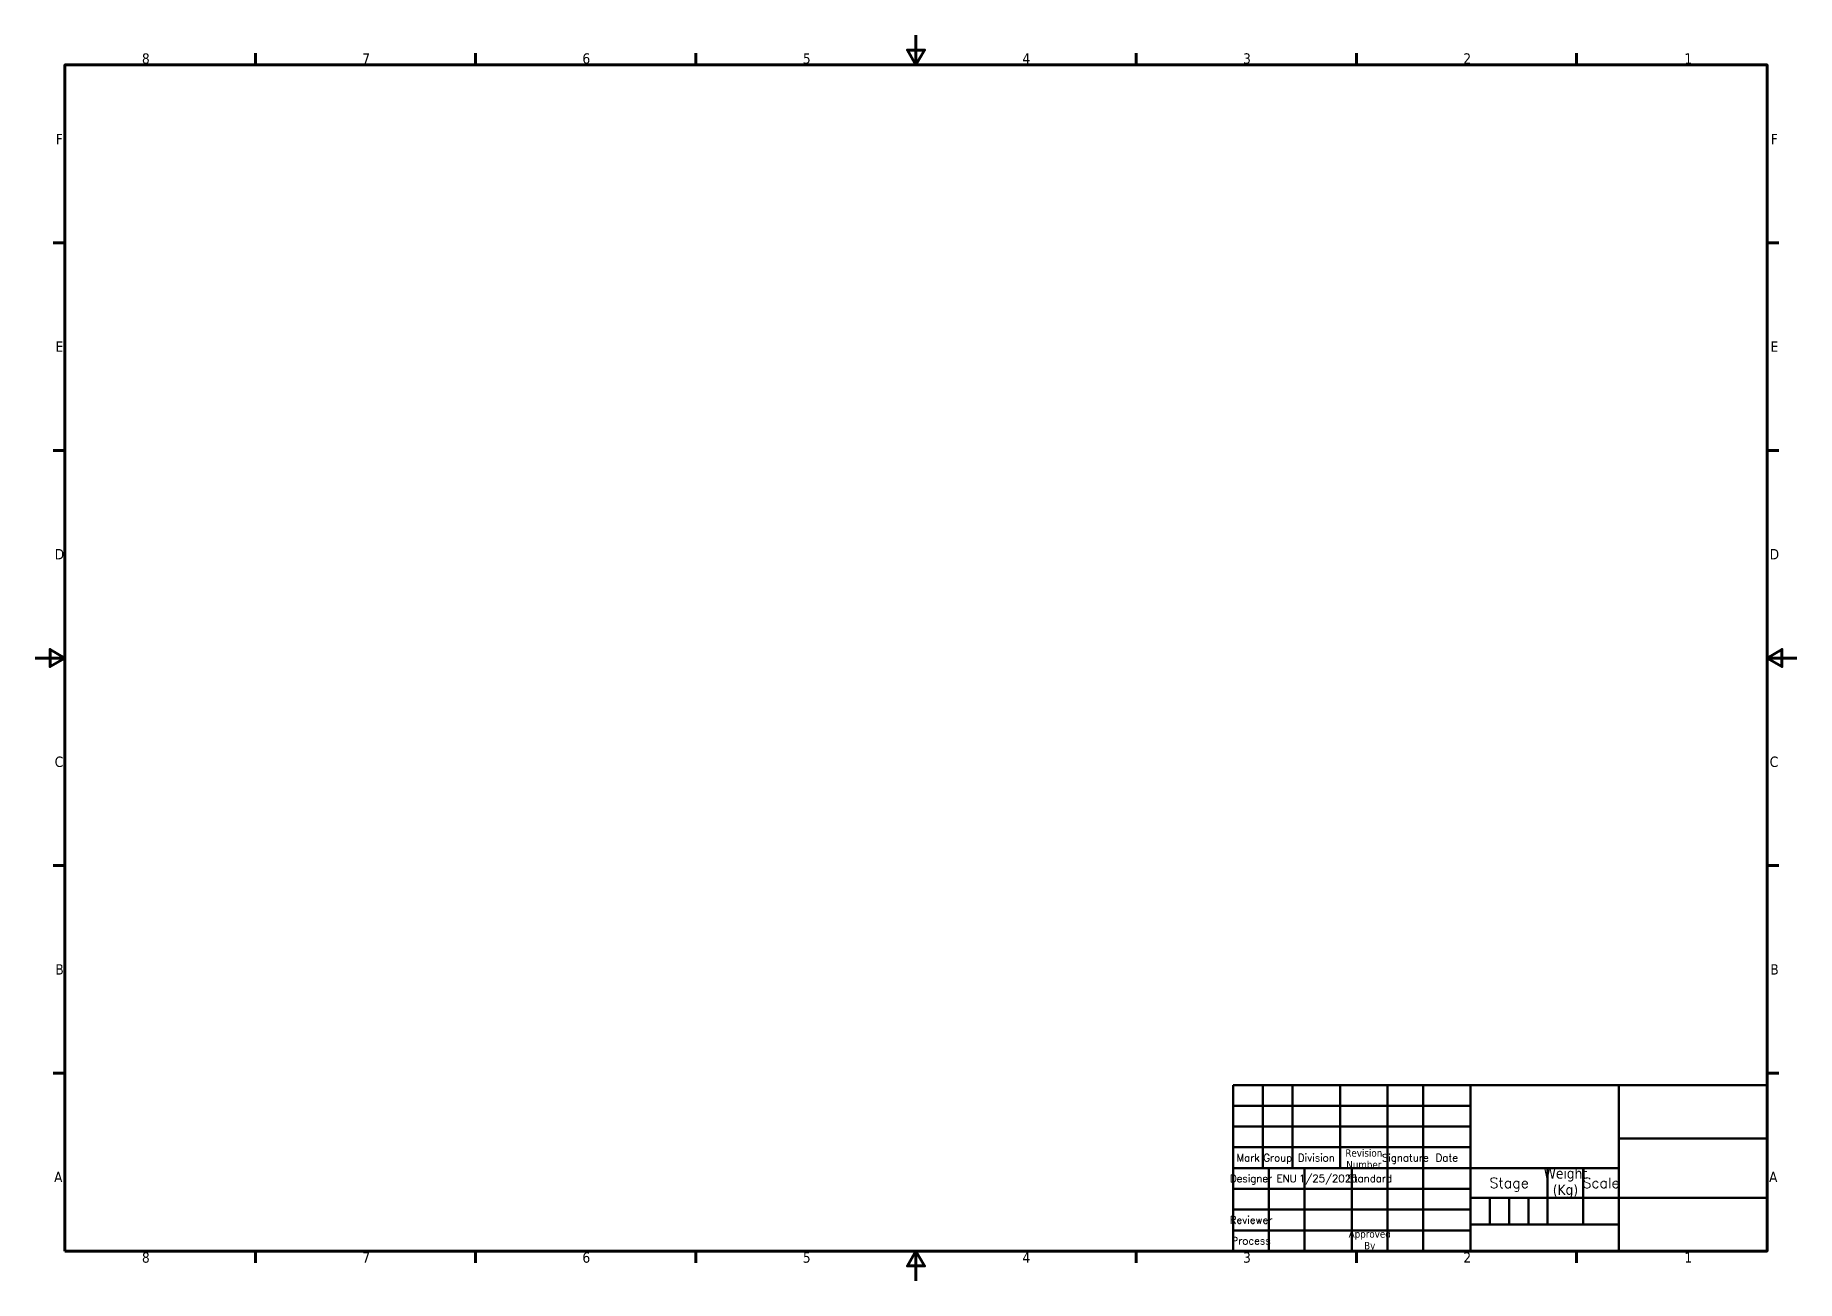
# Model space of a CAD drawing. Header units: millimetres. Extents: x 0 to 594, y 0 to 420.
import ezdxf
from ezdxf.enums import TextEntityAlignment as Align

# ---------------------------------------------------------------- set-up
doc = ezdxf.new("R2010")
doc.units = ezdxf.units.MM
doc.layers.add('Border (ISO)', color=7, linetype='Continuous', lineweight=70)
doc.layers.add('제목(ISO)', color=7, linetype='Continuous', lineweight=50)
doc.styles.add('Note Text (ISO)', font='tahoma.ttf')
doc.styles.add('주 텍스트 (ISO)', font='tahoma.ttf')
doc.styles.add('텍스트 스타일43', font='txt.shx')
doc.styles.add('텍스트 스타일44', font='txt.shx')
doc.styles.add('텍스트 스타일45', font='txt.shx')

# ---------------------------------------------------------------- blocks, each defined once
blk = doc.blocks.new('경계 Default Border')
at = {"layer": 'Border (ISO)'}
for p, q in [((74.25, 410), (74.25, 413.9)), ((148.5, 410), (148.5, 413.9)), ((222.75, 410), (222.75, 413.9)), ((371.25, 410), (371.25, 413.9)), ((445.5, 410), (445.5, 413.9)), ((519.75, 410), (519.75, 413.9)), ((10, 350), (6.1, 350)), ((584, 350), (587.9, 350)), ((10, 280), (6.1, 280)), ((584, 280), (587.9, 280)), ((10, 140), (6.1, 140)), ((584, 140), (587.9, 140)), ((10, 70), (6.1, 70)), ((584, 70), (587.9, 70)), ((74.25, 10), (74.25, 6.1)), ((148.5, 10), (148.5, 6.1)), ((222.75, 10), (222.75, 6.1)), ((371.25, 10), (371.25, 6.1)), ((445.5, 10), (445.5, 6.1)), ((519.75, 10), (519.75, 6.1))]:
    blk.add_line(p, q, dxfattribs=at)
at = {"layer": 'Border (ISO)', "flags": 128}
for points in [[(297, 420), (297, 410), (294.11, 415), (299.89, 415), (297, 410)], [(10, 10), (10, 410), (584, 410), (584, 10), (10, 10)], [(0, 210), (10, 210), (5, 212.89), (5, 207.11), (10, 210)], [(594, 210), (584, 210), (589, 212.89), (589, 207.11), (584, 210)], [(297, 0), (297, 10), (294.11, 5), (299.89, 5), (297, 10)]]:
    blk.add_lwpolyline(points, dxfattribs=at)
at = {"layer": 'Border (ISO)', "char_height": 3.5, "attachment_point": 7, "style": 'Note Text (ISO)'}
for s, insert in [('8', (35.98, 410.32)), ('7', (110.29, 410.4)), ('6', (184.51, 410.33)), ('5', (258.85, 410.33)), ('4', (332.9, 410.4)), ('3', (407.29, 410.33)), ('2', (481.56, 410.4)), ('1', (556.09, 410.4)), ('F', (6.94, 383.25)), ('F', (585.24, 383.25)), ('E', (6.85, 313.25)), ('E', (585.15, 313.25)), ('D', (6.57, 243.25)), ('D', (584.87, 243.25)), ('C', (6.56, 173.19)), ('C', (584.86, 173.19)), ('B', (6.78, 103.25)), ('B', (585.08, 103.25)), ('A', (6.36, 33.25)), ('A', (584.66, 33.25)), ('8', (35.98, 6.02)), ('7', (110.29, 6.1)), ('6', (184.51, 6.03)), ('5', (258.85, 6.03)), ('4', (332.9, 6.1)), ('3', (407.29, 6.03)), ('2', (481.56, 6.1)), ('1', (556.09, 6.1))]:
    blk.add_mtext(s, dxfattribs=dict(at, insert=insert))
blk = doc.blocks.new('제목 블록 GB1')
at = {"layer": '제목(ISO)'}
for p, q in [((198.81, 93.23), (378.81, 93.23)), ((198.81, 37.23), (198.81, 93.23)), ((208.81, 65.23), (208.81, 93.23)), ((218.81, 65.23), (218.81, 93.23)), ((234.81, 65.23), (234.81, 93.23)), ((250.81, 65.23), (250.81, 93.23)), ((262.81, 65.23), (262.81, 93.23)), ((278.81, 93.23), (278.81, 37.23)), ((328.81, 93.23), (328.81, 37.23)), ((378.81, 93.23), (378.81, 37.23)), ((198.81, 86.23), (278.81, 86.23)), ((198.81, 79.23), (278.81, 79.23)), ((198.81, 72.23), (278.81, 72.23)), ((328.81, 75.23), (378.81, 75.23)), ((198.81, 65.23), (278.81, 65.23)), ((210.81, 37.23), (210.81, 65.23)), ((222.81, 37.23), (222.81, 65.23)), ((238.81, 37.23), (238.81, 65.23)), ((250.81, 37.23), (250.81, 65.23)), ((262.81, 37.23), (262.81, 65.23)), ((278.81, 65.23), (328.81, 65.23)), ((304.81, 65.23), (304.81, 46.23)), ((316.81, 65.23), (316.81, 46.23)), ((198.81, 58.23), (278.81, 58.23)), ((328.81, 55.23), (278.81, 55.23)), ((285.31, 55.23), (285.31, 46.23)), ((291.81, 55.23), (291.81, 46.23)), ((298.31, 55.23), (298.31, 46.23)), ((328.81, 55.23), (378.81, 55.23)), ((198.81, 51.23), (278.81, 51.23)), ((198.81, 44.23), (278.81, 44.23)), ((278.81, 46.23), (328.81, 46.23)), ((378.81, 37.23), (198.81, 37.23))]:
    blk.add_line(p, q, dxfattribs=at)
for s, height, style, p in [('Mark', 2.5, '텍스트 스타일43', (203.81, 68.73)), ('Group', 2.5, '텍스트 스타일43', (213.81, 68.73)), ('Division', 2.5, '텍스트 스타일43', (226.81, 68.73)), ('Signature', 2.5, '텍스트 스타일43', (256.81, 68.72)), ('Date', 2.5, '텍스트 스타일43', (270.81, 68.73)), ('Designer', 2.5, '텍스트 스타일43', (204.81, 61.73)), ('Standard', 2.5, '텍스트 스타일43', (244.81, 61.72)), ('Stage', 3.5, '텍스트 스타일44', (291.81, 60.23)), ('Scale', 3.5, '텍스트 스타일44', (322.81, 60.23)), ('Reviewer', 2.5, '텍스트 스타일43', (204.81, 47.73)), ('Process', 2.5, '텍스트 스타일43', (204.81, 40.73))]:
    blk.add_text(s, height=height, dxfattribs=dict(at, style=style)).set_placement(p, align=Align.MIDDLE_CENTER)
at = {"layer": '제목(ISO)', "attachment_point": 5, "line_spacing_factor": 0.944221, "style": '주 텍스트 (ISO)'}
for s, insert, char_height in [('\\fTahoma|b0|i0;{\\H2.5000;Revision\\P}\\fTahoma|b0|i0;{\\H2.5000;Number}', (242.81, 68.33), 2.5), ('\\fTahoma|b0|i0;{\\H3.5000;Weight\\P}\\fTahoma|b0|i0;{\\H3.5000;(Kg)}', (310.81, 60.16), 3.5), ('\\fTahoma|b0|i0;{\\H2.5000;Approved\\P}\\fTahoma|b0|i0;{\\H2.5000;By}', (244.81, 40.68), 2.5)]:
    blk.add_mtext(s, dxfattribs=dict(at, insert=insert, char_height=char_height))
at = {"layer": '제목(ISO)'}
for tag, height, style, p in [('COMPANY', 5, '텍스트 스타일45', (353.81, 84.23)), ('TITLE', 5, '텍스트 스타일45', (353.81, 65.23)), ('AUTHOR', 2.5, '텍스트 스타일43', (216.81, 61.73)), ('CREATION_DATE', 2.5, '텍스트 스타일43', (230.81, 61.73)), ('CHECKED_BY', 2.5, '텍스트 스타일43', (216.81, 47.73)), ('CHECKED_DATE', 2.5, '텍스트 스타일43', (230.81, 47.73)), ('PART_NUMBER', 5, '텍스트 스타일45', (353.81, 46.23)), ('ENG_APPROVED_BY', 2.5, '텍스트 스타일43', (256.81, 40.73)), ('ENG_APPROVAL_DATE', 2.5, '텍스트 스타일43', (270.81, 40.73))]:
    blk.add_attdef(tag, text='', height=height, dxfattribs=dict(at, style=style)).set_placement(p, align=Align.MIDDLE_CENTER)
at = {"layer": '제목(ISO)', "lineweight": 30, "flags": 104}
blk.add_attdef('Initial_View_Scale', text='', height=3.5, dxfattribs=at).set_placement((322.81, 50.73), align=Align.MIDDLE_CENTER)

msp = doc.modelspace()

# ---------------------------------------------------------------- block references
msp.add_blockref('경계 Default Border', (0, 0))
msp.add_blockref('제목 블록 GB1', (205.19, -27.23)).add_auto_attribs({'AUTHOR': 'ENU', 'CREATION_DATE': '1/25/2025'})

doc.saveas('drawing.dxf')
